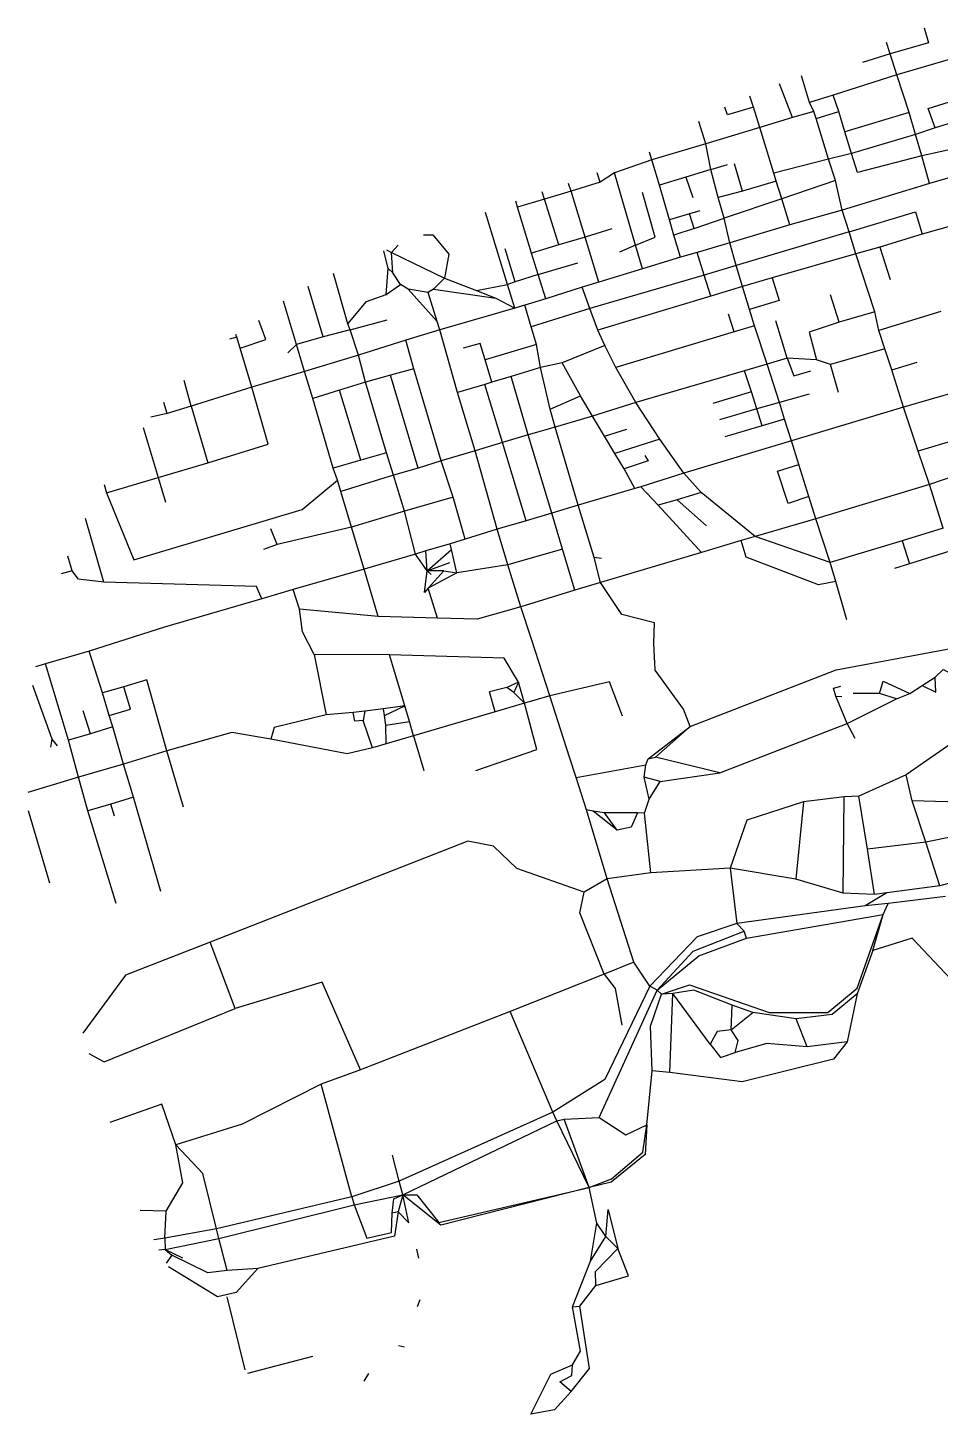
# Model space of a CAD drawing. Header units: metres. Extents: x 627224 to 630663, y 4831724 to 4834447.
# Drawn here: x 627224 to 628893, y 4831724 to 4834259 of the extents above; entities that cross this region are included whole.
import ezdxf

# ---------------------------------------------------------------- set-up
doc = ezdxf.new("R2010")
doc.units = ezdxf.units.M

msp = doc.modelspace()

# ---------------------------------------------------------------- linework, layer by layer
at = {"layer": 'ROADS'}
for points in [[(628863.5, 4834258.8), (628871.5, 4834231.5), (628801.3, 4834211)], [(628801.3, 4834211), (628794.9, 4834231.8)], [(628801.3, 4834211), (628750.4, 4834195.3)], [(628813.5, 4834172.6), (628801.3, 4834211)], [(628926, 4834205.7), (628813.5, 4834172.6)], [(628654, 4834122.2), (628639.1, 4834171)], [(628813.5, 4834172.6), (628697, 4834135.7)], [(628835.8, 4834103.8), (628813.5, 4834172.6)], [(628622.7, 4834094.4), (628599.2, 4834156.1)], [(628551.1, 4834113.3), (628504, 4834099.5), (628498.8, 4834113.5)], [(628551.1, 4834113.3), (628544.8, 4834133.4)], [(628562.9, 4834076.6), (628551.1, 4834113.3)], [(628697, 4834135.7), (628654, 4834122.2)], [(628661.7, 4834105.7), (628654, 4834122.2)], [(628707.2, 4834105.5), (628697, 4834135.7)], [(628883.6, 4834075.8), (628871.1, 4834111.2), (628946.7, 4834135.1)], [(628464.1, 4834046.7), (628451.3, 4834087.6)], [(628622.7, 4834094.4), (628562.9, 4834076.6)], [(628661.7, 4834105.7), (628622.7, 4834094.4)], [(628665.8, 4834092.6), (628661.7, 4834105.7)], [(628665.8, 4834092.6), (628707.2, 4834105.5)], [(628688.8, 4834018.7), (628665.8, 4834092.6)], [(628718.1, 4834068.6), (628707.2, 4834105.5)], [(628835.8, 4834103.8), (628718.1, 4834068.6)], [(628847.5, 4834063.4), (628835.8, 4834103.8)], [(628959.3, 4834098.9), (628883.6, 4834075.8)], [(628562.9, 4834076.6), (628464.1, 4834046.7)], [(628588.6, 4833992.6), (628562.9, 4834076.6)], [(628730.5, 4834028.7), (628718.1, 4834068.6)], [(628847.5, 4834063.4), (628730.5, 4834028.7)], [(628883.6, 4834075.8), (628847.5, 4834063.4)], [(628859, 4834024.5), (628847.5, 4834063.4)], [(628464.1, 4834046.7), (628365.7, 4834017.3)], [(628473.1, 4833999.4), (628464.1, 4834046.7)], [(628974, 4834049.6), (628859, 4834024.5)], [(628365.7, 4834017.3), (628297.3, 4833993.4)], [(628365.7, 4834017.3), (628361.4, 4834031.2)], [(628379.4, 4833971.2), (628365.7, 4834017.3)], [(628531.1, 4833960.2), (628516.6, 4834010.2)], [(628688.8, 4834018.7), (628588.6, 4833992.6)], [(628730.5, 4834028.7), (628688.8, 4834018.7)], [(628701.1, 4833979.5), (628688.8, 4834018.7)], [(628859, 4834024.5), (628741.3, 4833994.2), (628730.5, 4834028.7)], [(628873.5, 4833973.8), (628859, 4834024.5)], [(628271.2, 4833976.3), (628265.6, 4833993.5)], [(628297.3, 4833993.4), (628271.2, 4833976.3)], [(628335.4, 4833861.2), (628297.3, 4833993.4)], [(628427.4, 4833985.3), (628379.4, 4833971.2)], [(628473.1, 4833999.4), (628427.4, 4833985.3)], [(628427.4, 4833985.3), (628440.2, 4833948.5)], [(628473.1, 4833999.4), (628503.6, 4834008.5)], [(628486.5, 4833948.6), (628473.1, 4833999.4)], [(628592.8, 4833978.1), (628588.6, 4833992.6)], [(628921.7, 4833987.8), (628873.5, 4833973.8)], [(628217.7, 4833960.2), (628169.1, 4833945.4)], [(628217.7, 4833960.2), (628213, 4833974.1)], [(628271.2, 4833976.3), (628217.7, 4833960.2)], [(628243.4, 4833876.1), (628217.7, 4833960.2)], [(628397.7, 4833907.4), (628379.4, 4833971.2)], [(628531.1, 4833960.2), (628486.5, 4833948.6)], [(628592.8, 4833978.1), (628531.1, 4833960.2)], [(628603.4, 4833946.1), (628592.8, 4833978.1)], [(628701.1, 4833979.5), (628603.4, 4833946.1)], [(628713.7, 4833925.5), (628701.1, 4833979.5)], [(628873.5, 4833973.8), (628713.7, 4833925.5)], [(628119.9, 4833930.9), (628116.4, 4833941.9)], [(628169.1, 4833945.4), (628119.9, 4833930.9)], [(628169.1, 4833945.4), (628165, 4833958.6)], [(628195.1, 4833862.1), (628169.1, 4833945.4)], [(628335.4, 4833861.2), (628371.6, 4833876.1), (628348.2, 4833957.5)], [(628497.8, 4833910.6), (628486.5, 4833948.6)], [(628603.4, 4833946.1), (628497.8, 4833910.6)], [(628618, 4833898.3), (628603.4, 4833946.1)], [(628101.3, 4833789.4), (628061, 4833920.8)], [(628145.5, 4833846.8), (628119.9, 4833930.9)], [(628434.6, 4833918.8), (628397.7, 4833907.4)], [(628453, 4833924.3), (628434.6, 4833918.8)], [(628442.9, 4833891.6), (628434.6, 4833918.8)], [(628442.9, 4833891.6), (628497.8, 4833910.6)], [(628507.8, 4833865.4), (628497.8, 4833910.6)], [(628713.7, 4833925.5), (628618, 4833898.3)], [(628726.1, 4833885.8), (628713.7, 4833925.5)], [(628726.1, 4833885.8), (628847.5, 4833922.2), (628859.8, 4833881.5)], [(628292.4, 4833891.4), (628243.4, 4833876.1)], [(628405.7, 4833879.8), (628397.7, 4833907.4)], [(628442.9, 4833891.6), (628405.7, 4833879.8)], [(628618, 4833898.3), (628507.8, 4833865.4)], [(628726.1, 4833885.8), (628519.6, 4833823.9)], [(628738.7, 4833845.2), (628726.1, 4833885.8)], [(628948.2, 4833906.6), (628859.8, 4833881.5)], [(627889.6, 4833847.8), (627901.7, 4833861.4)], [(627947.8, 4833880.1), (627965, 4833879.9), (627994.4, 4833844.5), (627986.1, 4833801)], [(628195.1, 4833862.1), (628145.5, 4833846.8)], [(628243.4, 4833876.1), (628195.1, 4833862.1)], [(628268.8, 4833793.7), (628243.4, 4833876.1)], [(628335.4, 4833861.2), (628306.1, 4833848.7)], [(628348.1, 4833817.8), (628335.4, 4833861.2)], [(628417.7, 4833839.1), (628405.7, 4833879.8)], [(628507.8, 4833865.4), (628448.5, 4833847.8)], [(628519.6, 4833823.9), (628507.8, 4833865.4)], [(628782.7, 4833857.5), (628738.7, 4833845.2)], [(628859.8, 4833881.5), (628782.7, 4833857.5)], [(628782.7, 4833857.5), (628801.2, 4833798.2)], [(627883, 4833818.8), (627875.5, 4833850.7)], [(627879.9, 4833852.5), (627889.6, 4833847.8)], [(627889.6, 4833847.8), (627986.1, 4833801)], [(627891.8, 4833810.8), (627889.6, 4833847.8)], [(628115.7, 4833794.2), (628097.4, 4833854.6)], [(628157.3, 4833807.9), (628145.5, 4833846.8)], [(628417.7, 4833839.1), (628348.1, 4833817.8)], [(628448.5, 4833847.8), (628417.7, 4833839.1)], [(628461.1, 4833806.2), (628448.5, 4833847.8)], [(628738.7, 4833845.2), (628585.4, 4833801.7)], [(628773.2, 4833739.4), (628738.7, 4833845.2)], [(627809.7, 4833717.7), (627783.4, 4833809.6)], [(627879.4, 4833771.2), (627883, 4833818.8)], [(627891.8, 4833810.8), (627883, 4833818.8)], [(627905.5, 4833789.6), (627891.8, 4833810.8)], [(628157.3, 4833807.9), (628115.7, 4833794.2)], [(628157.3, 4833807.9), (628229.9, 4833828.9)], [(628171.6, 4833763.4), (628157.3, 4833807.9)], [(628348.1, 4833817.8), (628268.8, 4833793.7)], [(628519.6, 4833823.9), (628461.1, 4833806.2)], [(628531.2, 4833785.6), (628519.6, 4833823.9)], [(627764.4, 4833693.7), (627736.8, 4833785.6)], [(627879.4, 4833771.2), (627905.5, 4833789.6)], [(627919.8, 4833780.7), (627905.5, 4833789.6)], [(627986.1, 4833801), (627965.9, 4833780.9)], [(627986.1, 4833801), (628045, 4833778.5)], [(628045, 4833778.5), (628101.3, 4833789.4)], [(628115.7, 4833794.2), (628101.3, 4833789.4)], [(628114.8, 4833746.1), (628101.3, 4833789.4)], [(628238.3, 4833784.4), (628171.6, 4833763.4)], [(628268.8, 4833793.7), (628238.3, 4833784.4)], [(628252, 4833745.2), (628238.3, 4833784.4)], [(628461.1, 4833806.2), (628252, 4833745.2)], [(628473.1, 4833768.3), (628461.1, 4833806.2)], [(628531.2, 4833785.6), (628473.1, 4833768.3)], [(628585.4, 4833801.7), (628531.2, 4833785.6)], [(628544.3, 4833743.7), (628531.2, 4833785.6)], [(628585.4, 4833801.7), (628598.6, 4833760.2), (628544.3, 4833743.7)], [(627715.4, 4833679.5), (627691.5, 4833758.8)], [(627809.7, 4833717.7), (627843.3, 4833758.3), (627879.4, 4833771.2)], [(627919.8, 4833780.7), (627972.8, 4833721.4)], [(627956.4, 4833774.9), (627919.8, 4833780.7)], [(627965.9, 4833780.9), (627956.4, 4833774.9)], [(627972.8, 4833721.4), (627956.4, 4833774.9)], [(627965.9, 4833780.9), (628080.2, 4833764.3)], [(628045, 4833778.5), (628080.2, 4833764.3)], [(628080.2, 4833764.3), (628114.8, 4833746.1)], [(628171.6, 4833763.4), (628133, 4833751.4)], [(628473.1, 4833768.3), (628266.9, 4833705.9)], [(628708.1, 4833720.4), (628692.1, 4833770.6)], [(628114.8, 4833746.1), (627977.5, 4833706.4)], [(628133, 4833751.4), (628114.8, 4833746.1)], [(628144.7, 4833712.2), (628133, 4833751.4)], [(628252, 4833745.2), (628144.7, 4833712.2)], [(628266.9, 4833705.9), (628252, 4833745.2)], [(628516, 4833702.7), (628505.6, 4833734.8)], [(628553.4, 4833714), (628544.3, 4833743.7)], [(628773.2, 4833739.4), (628708.1, 4833720.4)], [(628780.6, 4833705), (628773.2, 4833739.4)], [(628893.9, 4833739.9), (628780.6, 4833705)], [(627612.6, 4833672.9), (627659.2, 4833688.5), (627646.9, 4833723.6)], [(627813.9, 4833706.4), (627764.4, 4833693.7)], [(627813.9, 4833706.4), (627809.7, 4833717.7)], [(627813.9, 4833706.4), (627881.3, 4833724.9)], [(627828.8, 4833660.3), (627813.9, 4833706.4)], [(627977.5, 4833706.4), (627915.7, 4833687.3)], [(627977.5, 4833706.4), (627972.8, 4833721.4)], [(628010.3, 4833591.9), (627977.5, 4833706.4)], [(628154.6, 4833679.6), (628144.7, 4833712.2)], [(628279.4, 4833678), (628266.9, 4833705.9)], [(628553.4, 4833714), (628516, 4833702.7)], [(628576.5, 4833643.8), (628553.4, 4833714)], [(628613, 4833654.9), (628592, 4833723.1)], [(628708.1, 4833720.4), (628653.1, 4833702.4), (628666.8, 4833651.5)], [(627606.3, 4833693.2), (627592.8, 4833689.4)], [(627606.3, 4833693.2), (627604.7, 4833698.1)], [(627612.6, 4833672.9), (627606.3, 4833693.2)], [(627764.4, 4833693.7), (627715.4, 4833679.5)], [(627915.7, 4833687.3), (627828.8, 4833660.3)], [(627930.3, 4833635.2), (627915.7, 4833687.3)], [(628060.9, 4833651.5), (628051.4, 4833681.4), (628020.6, 4833672.8)], [(628516, 4833702.7), (628299.6, 4833637.4)], [(628791.5, 4833671.7), (628780.6, 4833705)], [(627633.7, 4833601.7), (627612.6, 4833672.9)], [(627715.4, 4833679.5), (627700, 4833664.3)], [(627730, 4833630.3), (627715.4, 4833679.5)], [(627828.8, 4833660.3), (627730, 4833630.3)], [(627841.5, 4833610.6), (627828.8, 4833660.3)], [(628154.6, 4833679.6), (628060.9, 4833651.5)], [(628161.7, 4833637.3), (628154.6, 4833679.6)], [(628279.4, 4833678), (628201.2, 4833646)], [(628299.6, 4833637.4), (628279.4, 4833678)], [(628613, 4833654.9), (628576.5, 4833643.8)], [(628613, 4833654.9), (628625.1, 4833622.1), (628656.4, 4833631.3)], [(628666.8, 4833651.5), (628613, 4833654.9)], [(628791.5, 4833671.7), (628691.9, 4833642.9)], [(628804.4, 4833633.3), (628791.5, 4833671.7)], [(627730, 4833630.3), (627633.7, 4833601.7)], [(627745.2, 4833580.9), (627730, 4833630.3)], [(627930.3, 4833635.2), (627887.6, 4833623.3)], [(627980.2, 4833466.9), (627930.3, 4833635.2)], [(628073, 4833610.7), (628060.9, 4833651.5)], [(628161.7, 4833637.3), (628108.2, 4833621.3)], [(628201.2, 4833646), (628161.7, 4833637.3)], [(628179.3, 4833561.3), (628161.7, 4833637.3)], [(628234.7, 4833585.7), (628201.2, 4833646)], [(628336.2, 4833573.4), (628299.6, 4833637.4)], [(628534.8, 4833631.6), (628336.2, 4833573.4)], [(628576.5, 4833643.8), (628534.8, 4833631.6)], [(628547.6, 4833593.2), (628534.8, 4833631.6)], [(628599, 4833573.4), (628576.5, 4833643.8)], [(628691.9, 4833642.9), (628666.8, 4833651.5)], [(628707.1, 4833591.6), (628691.9, 4833642.9)], [(628804.4, 4833633.3), (628850.8, 4833647.2)], [(628825.9, 4833565.3), (628804.4, 4833633.3)], [(627522.8, 4833566.8), (627510.2, 4833614)], [(627841.5, 4833610.6), (627794.2, 4833596)], [(627887.6, 4833623.3), (627841.5, 4833610.6)], [(627880.3, 4833481.7), (627841.5, 4833610.6)], [(627938, 4833453.8), (627887.6, 4833623.3)], [(628059.8, 4833606.7), (628010.3, 4833591.9)], [(628073, 4833610.7), (628059.8, 4833606.7)], [(628092.3, 4833500.4), (628059.8, 4833606.7)], [(628108.2, 4833621.3), (628073, 4833610.7)], [(628139.4, 4833514.3), (628108.2, 4833621.3)], [(628977.2, 4833608.7), (628825.9, 4833565.3)], [(627633.7, 4833601.7), (627522.8, 4833566.8)], [(627553.6, 4833463.5), (627663.6, 4833497.5), (627633.7, 4833601.7)], [(627794.2, 4833596), (627745.2, 4833580.9)], [(627782.9, 4833453.3), (627745.2, 4833580.9)], [(627833.1, 4833467.9), (627794.2, 4833596)], [(628042.2, 4833485.3), (628010.3, 4833591.9)], [(628179.3, 4833561.3), (628234.7, 4833585.7)], [(628256.8, 4833548.6), (628234.7, 4833585.7)], [(628547.6, 4833593.2), (628477.1, 4833571.6)], [(628557.3, 4833562.1), (628547.6, 4833593.2)], [(628653.3, 4833588.7), (628599, 4833573.4)], [(627478.8, 4833553.6), (627449, 4833546.6)], [(627478.8, 4833553.6), (627473, 4833573.4)], [(627522.8, 4833566.8), (627478.8, 4833553.6)], [(627522.8, 4833566.8), (627553.6, 4833463.5)], [(628188.7, 4833528.5), (628179.3, 4833561.3)], [(628336.2, 4833573.4), (628256.8, 4833548.6)], [(628380, 4833506.3), (628336.2, 4833573.4)], [(628557.3, 4833562.1), (628489.1, 4833542)], [(628599, 4833573.4), (628557.3, 4833562.1)], [(628567.5, 4833531.1), (628557.3, 4833562.1)], [(628608.3, 4833543.3), (628599, 4833573.4)], [(628825.9, 4833565.3), (628620.7, 4833503.7)], [(628852.3, 4833484.4), (628825.9, 4833565.3)], [(627435.2, 4833528.1), (627462.8, 4833436.5)], [(628188.7, 4833528.5), (628139.4, 4833514.3)], [(628256.8, 4833548.6), (628188.7, 4833528.5)], [(628230.9, 4833386.1), (628188.7, 4833528.5)], [(628278.6, 4833512.3), (628256.8, 4833548.6)], [(628567.5, 4833531.1), (628498.9, 4833510.6)], [(628608.3, 4833543.3), (628567.5, 4833531.1)], [(628620.7, 4833503.7), (628608.3, 4833543.3)], [(629061.8, 4833547.6), (628852.3, 4833484.4)], [(628139.4, 4833514.3), (628092.3, 4833500.4)], [(628182.6, 4833371.4), (628139.4, 4833514.3)], [(628278.6, 4833512.3), (628320, 4833524.6)], [(628297.7, 4833480.6), (628278.6, 4833512.3)], [(628380, 4833506.3), (628297.7, 4833480.6)], [(628423.7, 4833444.6), (628380, 4833506.3)], [(628620.7, 4833503.7), (628423.7, 4833444.6)], [(628634, 4833460.4), (628620.7, 4833503.7)], [(627880.3, 4833481.7), (627833.1, 4833467.9)], [(627892.8, 4833440.5), (627880.3, 4833481.7)], [(628042.2, 4833485.3), (627980.2, 4833466.9)], [(628092.3, 4833500.4), (628042.2, 4833485.3)], [(628082.6, 4833341.7), (628042.2, 4833485.3)], [(628135.7, 4833357.5), (628092.3, 4833500.4)], [(628314.9, 4833452.1), (628297.7, 4833480.6)], [(628873.2, 4833423.8), (628852.3, 4833484.4)], [(627462.8, 4833436.5), (627553.6, 4833463.5)], [(627833.1, 4833467.9), (627782.9, 4833453.3)], [(627790.5, 4833431.3), (627782.9, 4833453.3)], [(627938, 4833453.8), (627892.8, 4833440.5)], [(627980.2, 4833466.9), (627938, 4833453.8)], [(628002, 4833400.7), (627980.2, 4833466.9)], [(628352.4, 4833476.7), (628358.6, 4833466.9), (628314.9, 4833452.1)], [(628334.4, 4833416.4), (628314.9, 4833452.1)], [(628652.5, 4833401.6), (628614.5, 4833389.1), (628595.5, 4833448.3), (628634, 4833460.4)], [(628652.5, 4833401.6), (628634, 4833460.4)], [(627368.3, 4833408.6), (627462.8, 4833436.5)], [(627368.3, 4833408.6), (627417.8, 4833286.1), (627726.2, 4833378.2), (627790.5, 4833431.3)], [(627462.8, 4833436.5), (627475.8, 4833391.6)], [(627796.7, 4833410.6), (627790.5, 4833431.3)], [(627892.8, 4833440.5), (627796.7, 4833410.6)], [(627912.8, 4833374.6), (627892.8, 4833440.5)], [(628423.7, 4833444.6), (628345.2, 4833419.6)], [(628455.9, 4833409.1), (628423.7, 4833444.6)], [(628921.5, 4833440.1), (628873.2, 4833423.8)], [(627363.8, 4833423.6), (627368.3, 4833408.6)], [(627816.1, 4833345.4), (627796.7, 4833410.6)], [(628334.4, 4833416.4), (628230.9, 4833386.1)], [(628345.2, 4833419.6), (628334.4, 4833416.4)], [(628376.9, 4833385.7), (628345.2, 4833419.6)], [(628455.9, 4833409.1), (628411.5, 4833395.8)], [(628554.7, 4833328.7), (628455.9, 4833409.1)], [(628665.6, 4833360.7), (628652.5, 4833401.6)], [(628873.2, 4833423.8), (628665.6, 4833360.7)], [(628898, 4833343.6), (628873.2, 4833423.8)], [(628002, 4833400.7), (627912.8, 4833374.6)], [(628024.2, 4833323.8), (628002, 4833400.7)], [(628230.9, 4833386.1), (628182.6, 4833371.4)], [(628259.8, 4833290.1), (628230.9, 4833386.1)], [(628411.5, 4833395.8), (628376.9, 4833385.7)], [(628456.4, 4833299.3), (628376.9, 4833385.7)], [(628411.5, 4833395.8), (628465.7, 4833347.9)], [(627363.2, 4833245.3), (627329.4, 4833361.5)], [(627912.8, 4833374.6), (627816.1, 4833345.4)], [(627933, 4833296.4), (627912.8, 4833374.6)], [(628135.7, 4833357.5), (628082.6, 4833341.7)], [(628182.6, 4833371.4), (628135.7, 4833357.5)], [(628202.2, 4833305.5), (628182.6, 4833371.4)], [(628665.6, 4833360.7), (628554.7, 4833328.7)], [(628691.5, 4833280.8), (628665.6, 4833360.7)], [(627680.3, 4833313.8), (627668.5, 4833342.7)], [(627816.1, 4833345.4), (627680.3, 4833313.8)], [(627839.4, 4833268.6), (627816.1, 4833345.4)], [(628082.6, 4833341.7), (628024.2, 4833323.8)], [(628102, 4833276.5), (628082.6, 4833341.7)], [(628554.7, 4833328.7), (628529.1, 4833321.1)], [(628691.5, 4833280.8), (628554.7, 4833328.7)], [(628898, 4833343.6), (628823.2, 4833320.7)], [(627680.3, 4833313.8), (627655.4, 4833305.1)], [(627952, 4833302.2), (627933, 4833296.4)], [(627996.4, 4833315.2), (627952, 4833302.2)], [(627954.3, 4833265.8), (627952, 4833302.2)], [(627954.3, 4833265.8), (627999.3, 4833305.1)], [(628024.2, 4833323.8), (627996.4, 4833315.2)], [(627999.3, 4833305.1), (627996.4, 4833315.2)], [(628008.9, 4833262.1), (627999.3, 4833305.1)], [(628202.2, 4833305.5), (628102, 4833276.5)], [(628224.6, 4833230.7), (628202.2, 4833305.5)], [(628529.1, 4833321.1), (628456.4, 4833299.3)], [(628701.8, 4833246.2), (628670.1, 4833240), (628538.1, 4833290.8), (628529.1, 4833321.1)], [(628823.2, 4833320.7), (628691.5, 4833280.8)], [(628823.2, 4833320.7), (628836.4, 4833278.9)], [(628910.5, 4833301.7), (628836.4, 4833278.9)], [(627305.1, 4833266), (627297.3, 4833292.9)], [(627933, 4833296.4), (627839.4, 4833268.6)], [(627954.3, 4833265.8), (627933, 4833296.4)], [(627954.3, 4833265.8), (627996, 4833281.3)], [(628102, 4833276.5), (628008.9, 4833262.1)], [(628125.8, 4833199.9), (628102, 4833276.5)], [(628271.7, 4833244.6), (628259.8, 4833290.1)], [(628273.5, 4833288.2), (628259.8, 4833290.1)], [(628456.4, 4833299.3), (628271.7, 4833244.6)], [(628701.8, 4833246.2), (628691.5, 4833280.8)], [(628836.4, 4833278.9), (628809.4, 4833270.2)], [(627305.1, 4833266), (627285.4, 4833260.2)], [(627363.2, 4833245.3), (627316.6, 4833250.3), (627305.1, 4833266)], [(627839.4, 4833268.6), (627709.6, 4833231.7)], [(627864.9, 4833182.1), (627839.4, 4833268.6)], [(627956.2, 4833234.4), (627949.9, 4833226.2), (627954.3, 4833265.8)], [(627984.9, 4833265.9), (627954.3, 4833265.8)], [(627962, 4833259.4), (627954.3, 4833265.8)], [(627984.9, 4833265.9), (627956.2, 4833234.4)], [(628008.9, 4833262.1), (627956.2, 4833234.4)], [(627984.9, 4833265.9), (628008.9, 4833262.1)], [(627652, 4833214.8), (627642.5, 4833237.2), (627363.2, 4833245.3)], [(627709.6, 4833231.7), (627652, 4833214.8)], [(627720.9, 4833195.9), (627709.6, 4833231.7)], [(627973.2, 4833179), (627956.2, 4833234.4)], [(628224.6, 4833230.7), (628125.8, 4833199.9)], [(628271.7, 4833244.6), (628224.6, 4833230.7)], [(628369, 4833133.3), (628370.1, 4833170.5), (628310.5, 4833186.1), (628271.7, 4833244.6)], [(628722.1, 4833176), (628701.8, 4833246.2)], [(627652, 4833214.8), (627474.2, 4833162.5)], [(628125.8, 4833199.9), (628045.8, 4833177.4), (627973.2, 4833179)], [(628145.2, 4833140.8), (628125.8, 4833199.9)], [(627726.5, 4833154.4), (627720.9, 4833195.9)], [(627864.9, 4833182.1), (627720.9, 4833195.9)], [(627973.2, 4833179), (627864.9, 4833182.1)], [(627474.2, 4833162.5), (627336.4, 4833119.1)], [(627747.9, 4833113), (627726.5, 4833154.4)], [(628178.9, 4833037.5), (628145.2, 4833140.8)], [(628423.6, 4833012.6), (628371.3, 4833084.2), (628369, 4833133.3)], [(628435.5, 4832981.2), (628702.3, 4833084.5), (628941.3, 4833129.5)], [(627336.4, 4833119.1), (627256.8, 4833095.7)], [(627360.6, 4833042.9), (627336.4, 4833119.1)], [(627747.9, 4833113), (627769.9, 4833002.7)], [(627885.7, 4833112.1), (627747.9, 4833113)], [(627913.5, 4833018.8), (627885.7, 4833112.1)], [(628121.4, 4833062.4), (628095.1, 4833106.1), (627885.7, 4833112.1)], [(627256.8, 4833095.7), (627238.4, 4833090.1)], [(627298.8, 4832956.1), (627256.8, 4833095.7)], [(628883.7, 4833071.3), (628898.3, 4833085.6), (628920.8, 4833074.3)], [(627268.6, 4832958.1), (627233.2, 4833056.1)], [(627399.7, 4833053.8), (627360.6, 4833042.9)], [(627373, 4833001.5), (627411.9, 4833013.1), (627399.7, 4833053.8)], [(627478.7, 4832936.6), (627441.7, 4833066.3), (627399.7, 4833053.8)], [(628100.4, 4833052.2), (628068.3, 4833044.3)], [(628121.4, 4833062.4), (628100.4, 4833052.2)], [(628113.1, 4833043.3), (628100.4, 4833052.2)], [(628121.4, 4833062.4), (628113.1, 4833043.3)], [(628132.8, 4833024), (628121.4, 4833062.4)], [(628311.5, 4833000), (628288.1, 4833063), (628178.9, 4833037.5)], [(628702.2, 4833036.6), (628697.4, 4833051.2), (628710.9, 4833054.9)], [(628781.9, 4833041.4), (628788.5, 4833064.2), (628837.5, 4833041.8)], [(628837.5, 4833041.8), (628859.9, 4833056.2)], [(628859.9, 4833056.2), (628885.1, 4833043.7), (628883.7, 4833071.3)], [(628859.9, 4833056.2), (628883.7, 4833071.3)], [(627373, 4833001.5), (627360.6, 4833042.9)], [(628043.8, 4832900.5), (628154.9, 4832939.1), (628132.8, 4833024)], [(628079.2, 4833008.3), (628068.3, 4833044.3)], [(628132.8, 4833024), (628079.2, 4833008.3)], [(628132.8, 4833024), (628113.1, 4833043.3)], [(628178.9, 4833037.5), (628132.8, 4833024)], [(628214.6, 4832924.9), (628178.9, 4833037.5)], [(628722.4, 4832986.5), (628702.2, 4833036.6)], [(628702.2, 4833036.6), (628713, 4833035.8)], [(628722.4, 4832986.5), (628813, 4833031.5)], [(628781.9, 4833041.4), (628733.9, 4833041.3)], [(628813, 4833031.5), (628781.9, 4833041.4)], [(628813, 4833031.5), (628837.5, 4833041.8)], [(627338.6, 4832968), (627325.6, 4833009.8)], [(627379.4, 4832980.3), (627373, 4833001.5)], [(627769.9, 4833002.7), (627674.5, 4832979.3), (627668.6, 4832958.1)], [(627819, 4833006.5), (627769.9, 4833002.7)], [(627840.6, 4833009.3), (627819, 4833006.5)], [(627837.5, 4832992.1), (627822.4, 4832991.1), (627819, 4833006.5)], [(627840.6, 4833009.3), (627837.5, 4832992.1)], [(627874.8, 4833013.7), (627840.6, 4833009.3)], [(627913.5, 4833018.8), (627874.8, 4833013.7)], [(627876.6, 4833001.1), (627874.8, 4833013.7)], [(627876.6, 4833001.1), (627913.5, 4833018.8)], [(627879.1, 4832983.7), (627876.6, 4833001.1)], [(627922, 4832990.2), (627913.5, 4833018.8)], [(628079.2, 4833008.3), (627929.7, 4832964.2)], [(628435.5, 4832981.2), (628423.6, 4833012.6)], [(627379.4, 4832980.3), (627338.6, 4832968)], [(627399.4, 4832912.4), (627379.4, 4832980.3)], [(627854.8, 4832942.2), (627837.5, 4832992.1)], [(627879.1, 4832983.7), (627922, 4832990.2)], [(627879.7, 4832949.5), (627879.1, 4832983.7)], [(627929.7, 4832964.2), (627922, 4832990.2)], [(628358.7, 4832922), (628435.5, 4832981.2)], [(628372.3, 4832925.4), (628435.5, 4832981.2)], [(628489.9, 4832896.7), (628722.4, 4832986.5)], [(628737.4, 4832959.1), (628722.4, 4832986.5)], [(627266.2, 4832943.6), (627268.6, 4832958.1)], [(627278.2, 4832945.6), (627268.6, 4832958.1)], [(627338.6, 4832968), (627298.8, 4832956.1)], [(627317.1, 4832888.6), (627298.8, 4832956.1)], [(627668.6, 4832958.1), (627597.5, 4832970), (627478.7, 4832936.6)], [(627854.8, 4832942.2), (627808.1, 4832931.5), (627668.6, 4832958.1)], [(627879.7, 4832949.5), (627854.8, 4832942.2)], [(627929.7, 4832964.2), (627879.7, 4832949.5)], [(627929.7, 4832964.2), (627948.2, 4832900.5)], [(628913.8, 4832950.5), (628830.7, 4832892.7)], [(627478.7, 4832936.6), (627399.4, 4832912.4)], [(627509.2, 4832833.5), (627478.7, 4832936.6)], [(628227, 4832887.9), (628214.6, 4832924.9)], [(628354.4, 4832911.2), (628358.7, 4832922)], [(628358.7, 4832922), (628372.3, 4832925.4)], [(628489.9, 4832896.7), (628372.3, 4832925.4)], [(627399.4, 4832912.4), (627317.1, 4832888.6)], [(627417.3, 4832851.8), (627399.4, 4832912.4)], [(628227, 4832887.9), (628354.4, 4832911.2)], [(628351.7, 4832888.4), (628354.4, 4832911.2)], [(628380.9, 4832880.5), (628489.9, 4832896.7)], [(627317.1, 4832888.6), (627224, 4832860.8)], [(627333.7, 4832826.8), (627317.1, 4832888.6)], [(628245.8, 4832828.6), (628227, 4832887.9)], [(628360.8, 4832848.4), (628351.7, 4832888.4)], [(628380.9, 4832880.5), (628351.7, 4832888.4)], [(628360.8, 4832848.4), (628380.9, 4832880.5)], [(628830.7, 4832892.7), (628744.3, 4832854)], [(628841.7, 4832845), (628830.7, 4832892.7)], [(627417.3, 4832851.8), (627376.1, 4832839.1)], [(627467.3, 4832679.5), (627417.3, 4832851.8)], [(628352.2, 4832822.9), (628360.8, 4832848.4)], [(628642.7, 4832843.5), (628538.9, 4832809.7), (628508.4, 4832722.2)], [(628642.7, 4832843.5), (628628.9, 4832702.2)], [(628717.4, 4832852.6), (628642.7, 4832843.5)], [(628715.1, 4832676.4), (628717.4, 4832852.6)], [(628744.3, 4832854), (628717.4, 4832852.6)], [(628759.8, 4832757.2), (628744.3, 4832854)], [(628866.3, 4832769.8), (628841.7, 4832845)], [(628948.7, 4832842), (628841.7, 4832845)], [(627264.6, 4832694.9), (627225.6, 4832826.9)], [(627376.1, 4832839.1), (627333.7, 4832826.8)], [(627385.7, 4832657.5), (627333.7, 4832826.8)], [(627382.5, 4832817.3), (627376.1, 4832839.1)], [(628283.6, 4832702.6), (628245.8, 4832828.6)], [(628258.3, 4832826.6), (628245.8, 4832828.6)], [(628302.3, 4832791.4), (628258.3, 4832826.6)], [(628278.9, 4832823.1), (628258.3, 4832826.6)], [(628339.3, 4832823.2), (628278.9, 4832823.1)], [(628302.3, 4832791.4), (628278.9, 4832823.1)], [(628339.3, 4832823.2), (628327.8, 4832797.1), (628302.3, 4832791.4)], [(628352.2, 4832822.9), (628339.3, 4832823.2)], [(628363.9, 4832713.5), (628352.2, 4832822.9)], [(628241.6, 4832678.2), (628118.8, 4832721.8), (628075.8, 4832762.3), (628028.8, 4832771.6), (627557.5, 4832586.9)], [(628866.3, 4832769.8), (628759.8, 4832757.2)], [(628965.7, 4832789.6), (628866.3, 4832769.8)], [(628892.4, 4832689.7), (628866.3, 4832769.8)], [(628772.5, 4832674.1), (628759.8, 4832757.2)], [(628508.4, 4832722.2), (628363.9, 4832713.5)], [(628508.4, 4832722.2), (628520.6, 4832621.1)], [(628628.9, 4832702.2), (628508.4, 4832722.2)], [(628283.6, 4832702.6), (628241.6, 4832678.2)], [(628363.9, 4832713.5), (628283.6, 4832702.6)], [(628332.6, 4832550.1), (628283.6, 4832702.6)], [(628715.1, 4832676.4), (628628.9, 4832702.2)], [(628989.6, 4832716.1), (628892.4, 4832689.7)], [(628278.2, 4832528.2), (628234, 4832640.2), (628241.6, 4832678.2)], [(628772.5, 4832674.1), (628715.1, 4832676.4)], [(628795.4, 4832677.1), (628755.5, 4832653.1)], [(628795.4, 4832677.1), (628772.5, 4832674.1)], [(628892.4, 4832689.7), (628795.4, 4832677.1)], [(628902.2, 4832670.4), (628797.4, 4832657.7)], [(628755.5, 4832653.1), (628520.6, 4832621.1)], [(628797.4, 4832657.7), (628755.5, 4832653.1)], [(628788.8, 4832637.6), (628797.4, 4832657.7)], [(628383.4, 4832491.8), (628434.6, 4832508.6), (628580.3, 4832458.5), (628687.4, 4832458.4), (628740.7, 4832502.9), (628788.8, 4832637.6)], [(628520.6, 4832621.1), (628448.2, 4832596.5)], [(628534, 4832606.9), (628520.6, 4832621.1)], [(628538.3, 4832593.9), (628788.8, 4832637.6)], [(628769.7, 4832571.8), (628788.8, 4832637.6)], [(628448.2, 4832596.5), (628361.5, 4832506.7)], [(628375.4, 4832499.2), (628440.9, 4832570.6), (628534, 4832606.9)], [(628375.4, 4832499.2), (628451.5, 4832562.1), (628538.3, 4832593.9)], [(628538.3, 4832593.9), (628534, 4832606.9)], [(629015.2, 4832523.1), (628952.7, 4832476.7), (628841.8, 4832594.3), (628769.7, 4832571.8)], [(627557.5, 4832586.9), (627402.9, 4832526.3), (627324.9, 4832420.6)], [(627603.6, 4832465.4), (627557.5, 4832586.9)], [(628769.7, 4832571.8), (628741.2, 4832492.6)], [(628332.6, 4832550.1), (628278.2, 4832528.2)], [(628361.5, 4832506.7), (628332.6, 4832550.1)], [(628278.2, 4832528.2), (628106.6, 4832460.3)], [(628278.2, 4832528.2), (628298.2, 4832502.1), (628310.5, 4832435)], [(627832.7, 4832353.3), (627762.7, 4832513.6), (627603.6, 4832465.4)], [(628361.5, 4832506.7), (628279.2, 4832335.9), (628184.5, 4832276.3)], [(628268.9, 4832266), (628375.4, 4832499.2)], [(628375.4, 4832499.2), (628361.5, 4832506.7)], [(628366.1, 4832351.3), (628362.9, 4832433.4), (628383.4, 4832491.8)], [(628383.4, 4832491.8), (628375.4, 4832499.2)], [(628403.7, 4832492.8), (628383.4, 4832491.8)], [(628398.6, 4832348.3), (628403.7, 4832492.8)], [(628512.1, 4832471.4), (628442.4, 4832499), (628403.7, 4832492.8)], [(628472.2, 4832400.5), (628403.7, 4832492.8)], [(628741.2, 4832492.6), (628695.4, 4832454.6), (628629.1, 4832446.7)], [(628741.2, 4832492.6), (628722.8, 4832404.9)], [(627336, 4832383.5), (627364, 4832368.3), (627603.6, 4832465.4)], [(628510.5, 4832426.4), (628512.1, 4832471.4)], [(628550.4, 4832458.1), (628512.1, 4832471.4)], [(628106.6, 4832460.3), (627832.7, 4832353.3)], [(628184.5, 4832276.3), (628106.6, 4832460.3)], [(628510.5, 4832426.4), (628550.4, 4832458.1)], [(628629.1, 4832446.7), (628550.4, 4832458.1)], [(628649.7, 4832395.2), (628629.1, 4832446.7)], [(628510.5, 4832426.4), (628485.2, 4832423.3), (628472.2, 4832400.5)], [(628517.9, 4832384.9), (628523.4, 4832407.1), (628510.5, 4832426.4)], [(628722.8, 4832404.9), (628697.6, 4832372.9), (628530.9, 4832331.3), (628398.6, 4832348.3)], [(628472.2, 4832400.5), (628490.9, 4832376.2), (628517.9, 4832384.9)], [(628649.7, 4832395.2), (628575.6, 4832401.7), (628517.9, 4832384.9)], [(628722.8, 4832404.9), (628649.7, 4832395.2)], [(627832.7, 4832353.3), (627760.8, 4832327.4)], [(628356.4, 4832253), (628366.1, 4832351.3)], [(628398.6, 4832348.3), (628366.1, 4832351.3)], [(627760.8, 4832327.4), (627616.2, 4832254.3), (627494.7, 4832216.2)], [(627816.6, 4832121.5), (627760.8, 4832327.4)], [(627494.7, 4832216.2), (627469.1, 4832290.7), (627374, 4832257.1)], [(628184.5, 4832276.3), (627903.5, 4832149.6)], [(628191.6, 4832260.1), (628184.5, 4832276.3)], [(628191.6, 4832260.1), (628205.4, 4832263.5)], [(628205.4, 4832263.5), (628268.9, 4832266)], [(628251.1, 4832138), (628205.4, 4832263.5)], [(628268.9, 4832266), (628318.1, 4832234.8), (628356.4, 4832253)], [(627909.8, 4832124.7), (628191.6, 4832260.1)], [(628251.1, 4832138), (628191.6, 4832260.1)], [(628356.4, 4832253), (628353.3, 4832198.8), (628290.9, 4832147.9), (628251.1, 4832138)], [(628251.1, 4832138), (628291.5, 4832154.2), (628348.8, 4832202.8), (628356.4, 4832253)], [(627477.4, 4832095), (627508, 4832146.8), (627494.7, 4832216.2)], [(627569.2, 4832062.5), (627544.1, 4832163.7), (627494.7, 4832216.2)], [(627903.5, 4832149.6), (627891.3, 4832197.3)], [(627903.5, 4832149.6), (627816.6, 4832121.5)], [(627909.8, 4832124.7), (627903.5, 4832149.6)], [(628251.1, 4832138), (627979.5, 4832069.5), (627909.8, 4832124.7)], [(627909.8, 4832124.7), (627935.7, 4832125.1), (627975.9, 4832074.3), (628251.1, 4832138)], [(628264.8, 4832073.2), (628251.1, 4832138)], [(627816.6, 4832121.5), (627569.2, 4832062.5)], [(627816.6, 4832121.5), (627820.8, 4832106.6)], [(627820.8, 4832106.6), (627909.8, 4832124.7)], [(627890.4, 4832091.1), (627893.5, 4832117.3), (627909.8, 4832124.7)], [(627901.4, 4832093.5), (627921, 4832073.7), (627909.8, 4832124.7)], [(627909.8, 4832124.7), (627901.4, 4832093.5)], [(627477.4, 4832095), (627429.6, 4832096.3)], [(627474.6, 4832045.6), (627477.4, 4832095)], [(627573.7, 4832044.9), (627820.8, 4832106.6)], [(627901.4, 4832093.5), (627894.6, 4832049.3), (627644.6, 4831990.3)], [(627820.8, 4832106.6), (627843.9, 4832045.7), (627889.3, 4832056.3), (627890.4, 4832091.1)], [(627901.4, 4832093.5), (627890.4, 4832091.1)], [(628281.4, 4832048.9), (628285.5, 4832098.1), (628303, 4832026.6)], [(627569.2, 4832062.5), (627474.6, 4832045.6)], [(627573.7, 4832044.9), (627569.2, 4832062.5)], [(628253.5, 4832003.7), (628264.8, 4832073.2)], [(628281.4, 4832048.9), (628264.8, 4832073.2)], [(627474.6, 4832045.6), (627454.8, 4832042.6)], [(627474.6, 4832045.6), (627475.5, 4832025.1)], [(627475.5, 4832025.1), (627573.7, 4832044.9)], [(627588.5, 4831986.4), (627573.7, 4832044.9)], [(628253.5, 4832003.7), (628281.4, 4832048.9)], [(628303, 4832026.6), (628281.4, 4832048.9)], [(627475.5, 4832025.1), (627463.8, 4832023.5)], [(627475.5, 4832025.1), (627506.8, 4832009.9)], [(627475.5, 4832025.1), (627487.7, 4832014.7)], [(627487.7, 4832014.7), (627477.5, 4832000)], [(627588.5, 4831986.4), (627553.2, 4831982.2), (627487.7, 4832014.7)], [(627934.9, 4832025.4), (627938.8, 4832009.1)], [(628263.2, 4831959), (628262.1, 4831984.7), (628303, 4832026.6)], [(628263.2, 4831959), (628322.6, 4831976.6), (628303, 4832026.6)], [(627644.6, 4831990.3), (627605, 4831946.1), (627571, 4831938.4), (627481.6, 4831993.1)], [(627644.6, 4831990.3), (627588.5, 4831986.4)], [(628220.1, 4831920.2), (628253.5, 4832003.7)], [(628233.8, 4831921.6), (628263.2, 4831959)], [(627588.4, 4831938.3), (627621.3, 4831804.7)], [(627941, 4831933.1), (627936, 4831919.9)], [(628217.9, 4831765.3), (628251.5, 4831807.1), (628233.8, 4831921.6)], [(628220.1, 4831920.2), (628233.8, 4831921.6)], [(628220.4, 4831814), (628235.1, 4831838.8), (628220.1, 4831920.2)], [(627626.5, 4831799), (627745.6, 4831829.8)], [(627913, 4831846.5), (627902, 4831848.5)], [(628217.9, 4831765.3), (628187.7, 4831732), (628144, 4831723.7), (628180.5, 4831797.1), (628220.4, 4831814)], [(628217.9, 4831765.3), (628196.9, 4831783.2), (628219.2, 4831794.6), (628220.4, 4831814)], [(627839.6, 4831784.4), (627847.8, 4831798.2)]]:
    msp.add_lwpolyline(points, dxfattribs=at)

doc.saveas('drawing.dxf')
